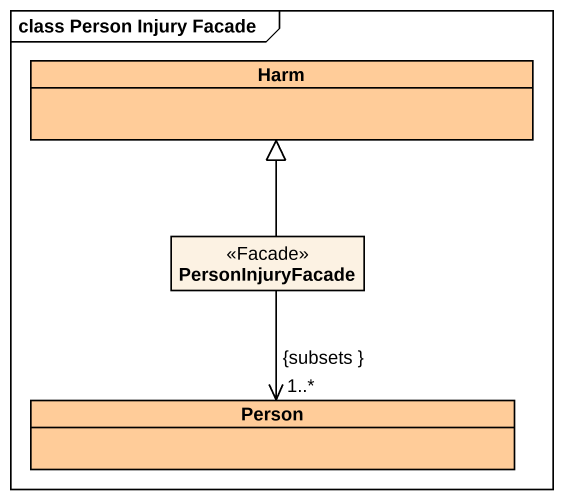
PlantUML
@startuml
mainframe class Person Injury Facade
hide circle
hide empty members
class Harm #FFCC99
class PersonInjuryFacade <<Facade>>
class "Person" as Person_ #FFCC99
PersonInjuryFacade -up-|> Harm
PersonInjuryFacade --> "{subsets }\n1..*" Person_
@enduml
